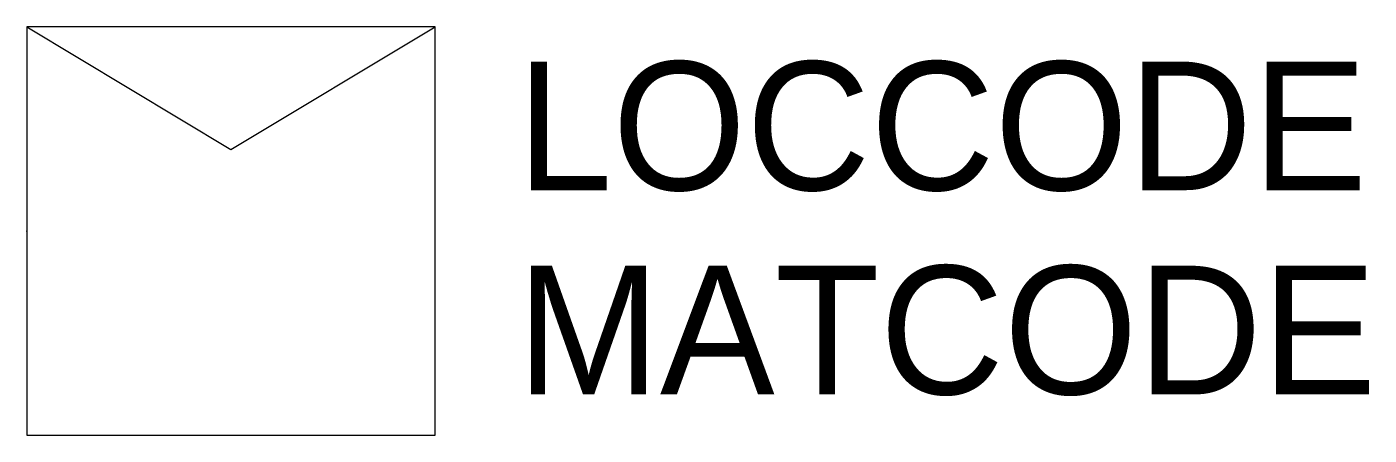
# Model space of a CAD drawing. Extents: x -5 to 27.9, y -5 to 5.
import ezdxf

# ---------------------------------------------------------------- set-up
doc = ezdxf.new("R2010")
doc.units = 0
doc.layers.get('0').update_dxf_attribs({"linetype": 'CONTINUOUS'})
doc.layers.add('A', color=7, linetype='CONTINUOUS')

msp = doc.modelspace()

# ---------------------------------------------------------------- linework, layer by layer
at = {"color": 0}
for p, q in [((-5, 5), (-5, -5)), ((5, 5), (-5, 5)), ((-5, 5), (0, 2)), ((0, 2), (5, 5)), ((5, -5), (5, 5)), ((-5, -5), (5, -5))]:
    msp.add_line(p, q, dxfattribs=at)
at = {"layer": 'A', "color": 0}
msp.add_point((-5, 0), dxfattribs=at)

# ---------------------------------------------------------------- texts
at = {"color": 0, "linetype": 'CONTINUOUS'}
for tag, p in [('LOCCODE', (7, 1)), ('MATCODE', (7, -4))]:
    msp.add_attdef(tag, p, '', height=3.15, dxfattribs=at)

doc.saveas('drawing.dxf')
